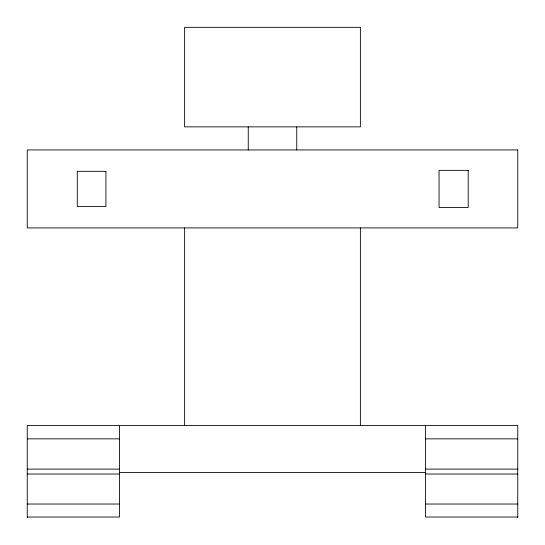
<?xml version="1.0" encoding="UTF-8"?>
<svg xmlns="http://www.w3.org/2000/svg" width="545" height="545" viewBox="0 0 545 545"><rect width="100%" height="100%" fill="white"/><g stroke="black" fill="none" stroke-linecap="round" stroke-linejoin="round"><path stroke-width="0.82" d="M27.25 438.861L119.464 438.861M425.536 438.861L517.75 438.861M27.25 469.116L119.464 469.116M425.536 469.116L517.75 469.116M119.464 472.44L425.536 472.44M27.25 474.021L119.464 474.021M425.536 474.021L517.75 474.021M27.25 504.036L119.464 504.036M425.536 504.036L517.75 504.036M27.25 517.028L119.464 517.028L119.464 425.461M517.75 517.028L425.536 517.028L425.536 425.461M517.75 517.675L517.75 425.461L27.25 425.461L27.25 517.675M360.381 227.919L360.381 425.461M296.752 126.862L296.752 149.95M248.248 126.862L248.248 149.95M184.619 227.919L184.619 425.461M360.381 27.325L184.619 27.325L184.619 126.862L360.381 126.862L360.381 27.325M517.75 149.95L27.25 149.95L27.25 227.919L517.75 227.919L517.75 149.95M468.209 170.347L439.066 170.347L439.066 207.522L468.209 207.522L468.209 170.347M105.934 171.321L77.274 171.321L77.274 206.555L105.934 206.555L105.934 171.321"/></g></svg>
